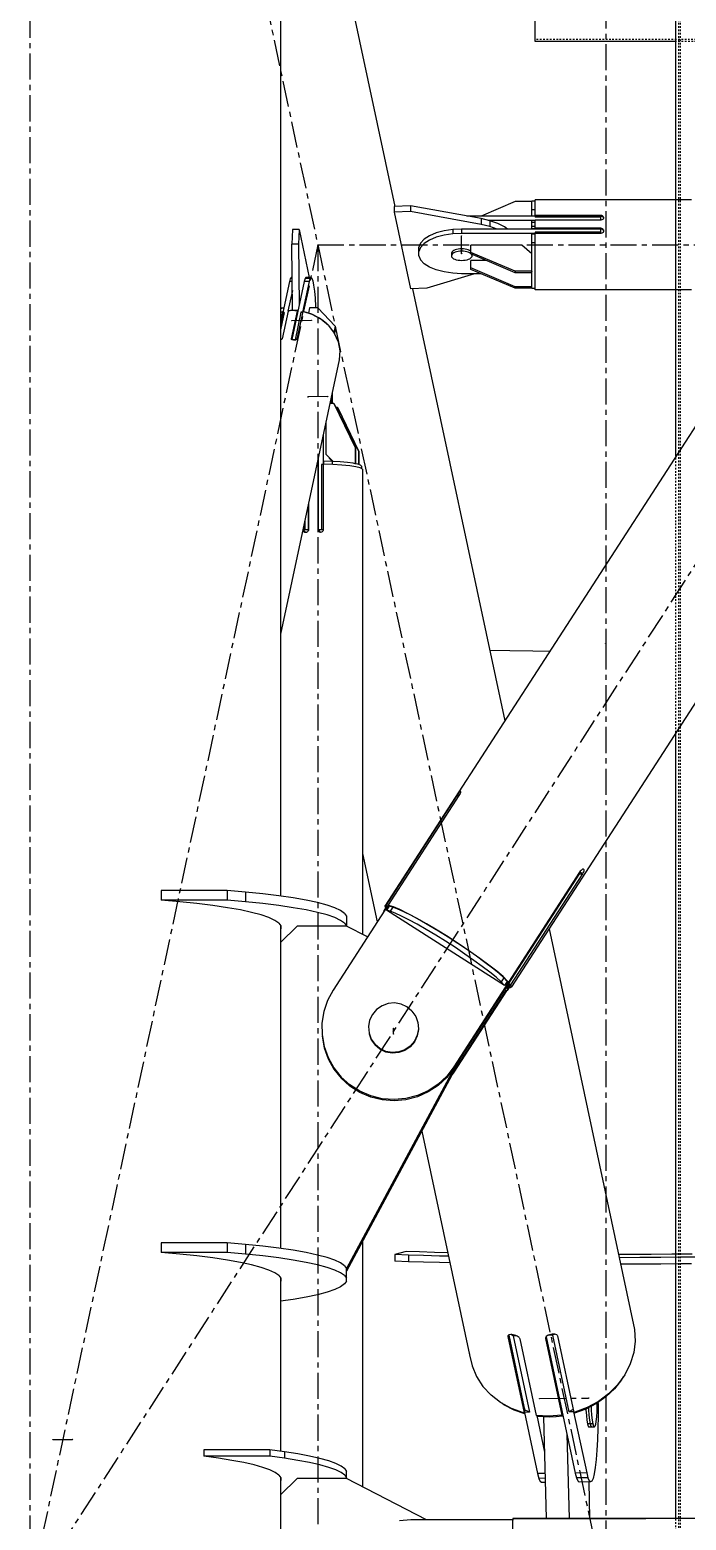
# Model space of a CAD drawing. Header units: millimetres. Extents: x 5143 to 30813, y 232 to 21408.
# Drawn here: x 11840 to 12039.4, y 14942.6 to 15395.7 of the extents above; entities that cross this region are included whole.
import ezdxf

# ---------------------------------------------------------------- set-up
doc = ezdxf.new("R2010")
doc.units = ezdxf.units.MM
doc.header["$LTSCALE"] = 0.25
for name, pattern in [('CENTER', [50.8, 31.75, -6.35, 6.35, -6.35]), ('XKITLINE00', [0]), ('XKITLINE02', [4, 2, -2])]:
    doc.linetypes.add(name, pattern=pattern)

msp = doc.modelspace()

# ---------------------------------------------------------------- linework, layer by layer
at = {"color": 8, "linetype": 'CENTER'}
for p, q in [((12015, 16877.2), (12015, 15209.12)), ((11840, 16010.75), (11840, 14354.32)), ((11840, 15740.27), (12015, 14920.27)), ((12370, 15740.27), (11840, 14920.27)), ((11971.21, 15327.62), (11971.21, 15332.93)), ((11927.5, 15330.27), (11840, 14920.27)), ((11927.5, 15330.27), (11927.5, 14510.27)), ((11927.5, 15330.27), (12282.5, 15330.27)), ((11925.57, 15307.31), (11919.6, 15307.23)), ((11930.48, 15284.13), (11924.51, 15284.06)), ((12015, 15209.12), (12015, 13540.01)), ((11950.5, 15090.41), (11950.5, 15092.06)), ((11994.88, 14979.51), (12009.79, 14979.7)), ((11847, 14967.06), (11852.97, 14967.13))]:
    msp.add_line(p, q, dxfattribs=at)
at = {"color": 8, "linetype": 'XKITLINE00'}
for p, q in [((11916.2, 15704.03), (11916.2, 15132.31)), ((12223.64, 15555.83), (11947.88, 15129.19)), ((12262.11, 15531.36), (11986.35, 15104.72)), ((11916.2, 15504.65), (11950.92, 15341.95)), ((11955.69, 15342.18), (11950.72, 15341.95)), ((11977.15, 15338.25), (11955.69, 15342.18)), ((11955.69, 15342.18), (11955.69, 15340.41)), ((11987.51, 15343.45), (11977.16, 15339.05)), ((11992.51, 15343.45), (11987.51, 15343.45)), ((11993.51, 15343.52), (11992.51, 15343.52)), ((11992.51, 15342.28), (11992.51, 15343.52)), ((11992.51, 15339.05), (11992.51, 15342.28)), ((11993.51, 15339.05), (11993.51, 15343.92)), ((12041.01, 15343.92), (11993.51, 15343.92)), ((11950.72, 15341.95), (11950.72, 15340.18)), ((11955.69, 15340.41), (11950.72, 15340.18)), ((11950.72, 15340.18), (11955.68, 15316.92)), ((11977.15, 15336.48), (11955.69, 15340.41)), ((11993.51, 15339.05), (11972.8, 15339.05)), ((11979.82, 15337.63), (11977.15, 15338.25)), ((11977.15, 15338.25), (11977.15, 15336.48)), ((11993.51, 15337.72), (11979.41, 15337.72)), ((11982.19, 15336.79), (11979.82, 15337.63)), ((11979.82, 15337.63), (11979.82, 15335.86)), ((11993.51, 15340.88), (11992.51, 15340.88)), ((11993.51, 15337.67), (11992.51, 15337.67)), ((11992.51, 15336.47), (11992.51, 15337.67)), ((12013.51, 15339.22), (11993.51, 15339.22)), ((11993.51, 15339.05), (11993.51, 15338.65)), ((12013.51, 15338.93), (11993.51, 15338.93)), ((12013.51, 15338.65), (11993.51, 15338.65)), ((11993.51, 15335.34), (11993.51, 15337.82)), ((12013.51, 15337.82), (11993.51, 15337.82)), ((12013.51, 15339.22), (12013.51, 15338.93)), ((12013.77, 15339.18), (12013.51, 15339.22)), ((12013.51, 15337.82), (12013.51, 15338.93)), ((12013.77, 15337.85), (12013.51, 15337.82)), ((12013.77, 15338.9), (12013.53, 15338.93)), ((12014.01, 15339.1), (12013.77, 15339.18)), ((12014.01, 15338.81), (12013.77, 15338.9)), ((12014.01, 15337.95), (12013.77, 15337.85)), ((12014.2, 15338.94), (12014.01, 15339.1)), ((12014.04, 15338.79), (12014.01, 15338.81)), ((12014.2, 15338.11), (12014.01, 15337.95)), ((12014.2, 15338.66), (12014.04, 15338.79)), ((12014.2, 15338.94), (12014.32, 15338.74)), ((12014.2, 15338.66), (12014.32, 15338.46)), ((12014.32, 15338.31), (12014.2, 15338.11)), ((12014.32, 15338.74), (12014.36, 15338.53)), ((12014.36, 15338.53), (12014.32, 15338.31)), ((12014.32, 15338.46), (12014.33, 15338.38)), ((11919.8, 15334.91), (11919.61, 15330.5)), ((11921.79, 15334.94), (11919.8, 15334.91)), ((11921.79, 15334.94), (11921.6, 15330.53)), ((11921.79, 15334.94), (11924.87, 15320.4)), ((11961.48, 15333.05), (11959.87, 15332.01)), ((11963.51, 15333.9), (11961.48, 15333.05)), ((11965.88, 15334.54), (11963.51, 15333.9)), ((11965.88, 15333.22), (11963.51, 15332.58)), ((11968.49, 15334.94), (11965.88, 15334.54)), ((11968.49, 15333.61), (11965.88, 15333.22)), ((11971.21, 15335.07), (11968.49, 15334.94)), ((11968.49, 15334.94), (11968.49, 15333.61)), ((11971.21, 15333.75), (11968.49, 15333.61)), ((12013.51, 15335.07), (11971.21, 15335.07)), ((11971.21, 15335.07), (11971.21, 15333.75)), ((11993.51, 15333.75), (11971.21, 15333.75)), ((11979.82, 15335.86), (11977.15, 15336.48)), ((11982.05, 15335.07), (11979.82, 15335.86)), ((11984.2, 15335.76), (11982.19, 15336.79)), ((11985.12, 15335.07), (11984.2, 15335.76)), ((11993.51, 15337.08), (11992.51, 15337.08)), ((11992.51, 15335.07), (11992.51, 15336.47)), ((11993.51, 15335.84), (11992.51, 15335.84)), ((11993.51, 15335.19), (11992.51, 15335.19)), ((11992.51, 15328.16), (11992.51, 15333.55)), ((11993.51, 15333.55), (11992.51, 15333.55)), ((11993.51, 15335.34), (11993.51, 15335.07)), ((12013.51, 15335.34), (11993.51, 15335.34)), ((11993.51, 15335.19), (11993.51, 15335.07)), ((12013.51, 15334.14), (11993.51, 15334.14)), ((11993.51, 15334.14), (11993.51, 15333.75)), ((11993.51, 15316.63), (11993.51, 15333.74)), ((12013.51, 15333.74), (11993.51, 15333.74)), ((12013.51, 15335.34), (12013.51, 15335.07)), ((12013.77, 15335.3), (12013.51, 15335.34)), ((12013.51, 15333.74), (12013.51, 15335.07)), ((12013.77, 15335.02), (12013.51, 15335.06)), ((12013.77, 15333.81), (12013.51, 15333.74)), ((12013.77, 15335.3), (12013.77, 15335.02)), ((12014.01, 15335.19), (12013.77, 15335.3)), ((12014.01, 15334.91), (12013.77, 15335.02)), ((12014.01, 15333.9), (12013.77, 15333.81)), ((12014.2, 15335.01), (12014.01, 15335.19)), ((12014.2, 15334.73), (12014.01, 15334.91)), ((12014.2, 15334.08), (12014.01, 15333.9)), ((12014.2, 15335.01), (12014.32, 15334.79)), ((12014.2, 15334.73), (12014.32, 15334.51)), ((12014.32, 15334.3), (12014.2, 15334.08)), ((12014.32, 15334.79), (12014.36, 15334.55)), ((12014.36, 15334.55), (12014.32, 15334.3)), ((12014.32, 15334.51), (12014.34, 15334.41)), ((11921.6, 15330.53), (11919.61, 15330.5)), ((11919.85, 15310.34), (11919.61, 15330.5)), ((11921.6, 15330.53), (11921.82, 15311.99)), ((11958.75, 15330.84), (11958.18, 15329.59)), ((11958.18, 15326.98), (11958.18, 15329.59)), ((11958.75, 15329.51), (11958.18, 15328.26)), ((11959.87, 15332.01), (11958.75, 15330.84)), ((11959.87, 15330.68), (11958.75, 15329.51)), ((11961.48, 15331.72), (11959.87, 15330.68)), ((11963.51, 15332.58), (11961.48, 15331.72)), ((11968.84, 15328.55), (11968.53, 15328.35)), ((11969.22, 15328.73), (11968.84, 15328.55)), ((11969.66, 15328.88), (11969.22, 15328.73)), ((11970.15, 15328.98), (11969.66, 15328.88)), ((11970.67, 15329.05), (11970.15, 15328.98)), ((11971.21, 15329.07), (11970.67, 15329.05)), ((11971.21, 15329.07), (11971.21, 15328.36)), ((11971.75, 15329.05), (11971.21, 15329.07)), ((11972.27, 15328.98), (11971.75, 15329.05)), ((11972.76, 15328.88), (11972.27, 15328.98)), ((11973.2, 15328.73), (11972.76, 15328.88)), ((11973.59, 15328.55), (11973.2, 15328.73)), ((11973.9, 15328.35), (11973.59, 15328.55)), ((11989.51, 15330.19), (11974.01, 15330.19)), ((11974.01, 15327.52), (11974.01, 15330.19)), ((11992.51, 15327.54), (11989.51, 15330.19)), ((11993.51, 15330.87), (11992.51, 15330.87)), ((11958.18, 15326.98), (11958.75, 15325.73)), ((11958.75, 15325.73), (11959.87, 15324.56)), ((11961.48, 15323.53), (11959.87, 15324.56)), ((11968.16, 15327.87), (11968.11, 15327.62)), ((11968.11, 15327.62), (11968.11, 15326.92)), ((11968.16, 15327.17), (11968.11, 15326.92)), ((11968.11, 15326.92), (11968.16, 15326.66)), ((11968.3, 15328.12), (11968.16, 15327.87)), ((11968.3, 15327.41), (11968.16, 15327.17)), ((11968.16, 15326.66), (11968.3, 15326.42)), ((11968.53, 15328.35), (11968.3, 15328.12)), ((11968.53, 15327.64), (11968.3, 15327.41)), ((11968.3, 15326.42), (11968.53, 15326.19)), ((11968.84, 15327.85), (11968.53, 15327.64)), ((11968.84, 15325.98), (11968.53, 15326.19)), ((11969.22, 15328.03), (11968.84, 15327.85)), ((11969.22, 15325.81), (11968.84, 15325.98)), ((11969.66, 15328.17), (11969.22, 15328.03)), ((11969.66, 15325.66), (11969.22, 15325.81)), ((11970.15, 15328.28), (11969.66, 15328.17)), ((11970.15, 15325.55), (11969.66, 15325.66)), ((11970.67, 15328.34), (11970.15, 15328.28)), ((11970.67, 15325.49), (11970.15, 15325.55)), ((11971.21, 15328.36), (11970.67, 15328.34)), ((11971.21, 15325.47), (11970.67, 15325.49)), ((11971.75, 15328.34), (11971.21, 15328.36)), ((11971.75, 15325.49), (11971.21, 15325.47)), ((11972.27, 15328.28), (11971.75, 15328.34)), ((11972.27, 15325.55), (11971.75, 15325.49)), ((11972.76, 15328.17), (11972.27, 15328.28)), ((11972.76, 15325.66), (11972.27, 15325.55)), ((11973.2, 15328.03), (11972.76, 15328.17)), ((11973.2, 15325.81), (11972.76, 15325.66)), ((11973.59, 15327.85), (11973.2, 15328.03)), ((11973.59, 15325.98), (11973.2, 15325.81)), ((11973.9, 15327.64), (11973.59, 15327.85)), ((11973.9, 15326.19), (11973.59, 15325.98)), ((11973.9, 15328.35), (11974.01, 15328.23)), ((11973.9, 15327.64), (11974.01, 15327.52)), ((11974.12, 15326.42), (11973.9, 15326.19)), ((11987.51, 15322.24), (11974.01, 15327.98)), ((11987.51, 15321.77), (11974.01, 15327.52)), ((11978.7, 15325.52), (11974.01, 15325.52)), ((11974.01, 15322.84), (11974.01, 15325.52)), ((11974.03, 15327.51), (11974.12, 15327.41)), ((11974.12, 15327.41), (11974.26, 15327.17)), ((11974.26, 15326.66), (11974.12, 15326.42)), ((11974.26, 15327.17), (11974.31, 15326.92)), ((11974.31, 15326.92), (11974.26, 15326.66)), ((11974.31, 15327.39), (11974.31, 15326.92)), ((11992.51, 15322.25), (11992.51, 15328.16)), ((11919.14, 15320), (11918.88, 15319.12)), ((11919.42, 15320.33), (11919.14, 15320)), ((11919.74, 15320.01), (11919.14, 15320)), ((11919.73, 15320.33), (11919.42, 15320.33)), ((11923.61, 15320.06), (11923.35, 15319.17)), ((11923.89, 15320.39), (11923.61, 15320.06)), ((11925.1, 15320.08), (11923.61, 15320.06)), ((11925.38, 15320.41), (11923.89, 15320.39)), ((11925.1, 15320.08), (11924.84, 15319.19)), ((11925.38, 15320.41), (11925.1, 15320.08)), ((11925.67, 15320.16), (11925.38, 15320.41)), ((11925.67, 15320.16), (11925.96, 15319.35)), ((11925.96, 15319.35), (11926.22, 15318.02)), ((11975.1, 15321.5), (11960.66, 15317.16)), ((11963.51, 15322.67), (11961.48, 15323.53)), ((11965.88, 15322.03), (11963.51, 15322.67)), ((11968.49, 15321.63), (11965.88, 15322.03)), ((11971.21, 15321.5), (11968.49, 15321.63)), ((11977.16, 15321.5), (11971.21, 15321.5)), ((11987.51, 15317.56), (11974.01, 15323.31)), ((11987.51, 15317.1), (11974.01, 15322.84)), ((11992.51, 15322.24), (11987.51, 15322.24)), ((11987.51, 15322.24), (11987.51, 15321.77)), ((11992.51, 15321.77), (11987.51, 15321.77)), ((11992.51, 15322.25), (11992.51, 15322.24)), ((11992.51, 15322.24), (11992.51, 15322.22)), ((11992.51, 15317.12), (11992.51, 15322.22)), ((11918.88, 15319.12), (11916.88, 15309.74)), ((11919.78, 15316.37), (11918.44, 15310.12)), ((11919.75, 15319.13), (11918.88, 15319.12)), ((11923.35, 15319.17), (11919.58, 15301.51)), ((11924.84, 15319.19), (11922.84, 15309.82)), ((11924.84, 15319.19), (11923.35, 15319.17)), ((11926.22, 15318.02), (11926.46, 15316.22)), ((11926.46, 15316.22), (11926.66, 15314.03)), ((11960.66, 15317.16), (11955.68, 15316.92)), ((11956.25, 15316.95), (11984.3, 15185.53)), ((11992.51, 15317.56), (11987.51, 15317.56)), ((11987.51, 15317.56), (11987.51, 15317.1)), ((11992.51, 15317.1), (11987.51, 15317.1)), ((11992.51, 15317.12), (11992.51, 15317.1)), ((11992.51, 15317.1), (11992.51, 15317.03)), ((11993.51, 15317.03), (11992.51, 15317.03)), ((12041.01, 15316.63), (11993.51, 15316.63)), ((11916.56, 15311.01), (11916.2, 15310.74)), ((11917.15, 15311.02), (11916.56, 15311.01)), ((11919.83, 15310.28), (11918.45, 15310.12)), ((11918.55, 15310.25), (11918.53, 15310.13)), ((11919.25, 15310.31), (11918.55, 15310.25)), ((11919.25, 15310.31), (11919.22, 15310.21)), ((11919.94, 15310.34), (11919.25, 15310.31)), ((11921.23, 15310.16), (11919.83, 15310.28)), ((11920.64, 15310.33), (11919.94, 15310.34)), ((11920.64, 15310.33), (11920.61, 15310.21)), ((11921.34, 15310.29), (11920.64, 15310.33)), ((11921.34, 15310.29), (11921.25, 15309.87)), ((11921.34, 15310.29), (11921.36, 15309.86)), ((11925.01, 15311.12), (11924.68, 15309.55)), ((11927.5, 15311.15), (11925.01, 15311.12)), ((11926.66, 15314.03), (11926.81, 15311.54)), ((11926.81, 15311.54), (11926.83, 15311.14)), ((11927.5, 15311.15), (11932.75, 15305.56)), ((11916.88, 15309.97), (11916.2, 15309.73)), ((11916.77, 15309.91), (11916.2, 15307.23)), ((11916.77, 15309.91), (11916.2, 15309.72)), ((11917.33, 15309.75), (11916.2, 15304.45)), ((11916.89, 15309.51), (11916.2, 15306.25)), ((11916.8, 15309.34), (11916.2, 15306.5)), ((11918.45, 15310.12), (11916.65, 15301.71)), ((11916.77, 15309.91), (11916.8, 15309.34)), ((11916.88, 15309.97), (11916.79, 15309.54)), ((11916.79, 15309.54), (11916.81, 15309.15)), ((11916.88, 15309.97), (11916.89, 15309.8)), ((11917.33, 15309.75), (11916.88, 15309.74)), ((11916.88, 15309.74), (11916.89, 15309.51)), ((11917.33, 15309.75), (11916.89, 15309.51)), ((11921.23, 15310.16), (11919.44, 15301.75)), ((11921.26, 15309.61), (11919.54, 15301.54)), ((11922.39, 15309.81), (11920.6, 15301.41)), ((11922.93, 15309.99), (11921.14, 15301.58)), ((11921.23, 15310.16), (11921.26, 15309.61)), ((11921.25, 15309.87), (11921.27, 15309.44)), ((11922.84, 15309.82), (11922.39, 15309.81)), ((11922.85, 15309.59), (11922.39, 15309.81)), ((11922.84, 15309.82), (11922.85, 15309.63)), ((11925.79, 15309.13), (11922.93, 15309.99)), ((11923.04, 15310.04), (11923.03, 15309.96)), ((11925.64, 15309.26), (11923.04, 15310.04)), ((11925.64, 15309.26), (11925.63, 15309.18)), ((11928.03, 15308.01), (11925.64, 15309.26)), ((11928.46, 15307.69), (11925.79, 15309.13)), ((11928.39, 15307.72), (11928.03, 15308.01)), ((11930.73, 15305.75), (11928.46, 15307.69)), ((11930.11, 15306.36), (11928.74, 15307.45)), ((11930.11, 15306.36), (11930.35, 15306.08)), ((11930.73, 15305.75), (11932.49, 15303.43)), ((11916.24, 15301.39), (11916.2, 15301.37)), ((11916.45, 15301.49), (11916.24, 15301.39)), ((11916.59, 15301.6), (11916.45, 15301.49)), ((11916.65, 15301.71), (11916.59, 15301.6)), ((11919.44, 15301.75), (11919.45, 15301.64)), ((11919.45, 15301.64), (11919.55, 15301.53)), ((11919.73, 15301.43), (11919.55, 15301.53)), ((11919.95, 15301.36), (11919.73, 15301.43)), ((11920.6, 15301.41), (11919.82, 15301.4)), ((11920.21, 15301.32), (11919.95, 15301.36)), ((11920.48, 15301.31), (11920.21, 15301.32)), ((11920.72, 15301.34), (11920.48, 15301.31)), ((11920.73, 15301.34), (11920.6, 15301.41)), ((11920.93, 15301.4), (11920.72, 15301.34)), ((11921.05, 15301.49), (11920.93, 15301.4)), ((11921.14, 15301.58), (11921.05, 15301.49)), ((11932.75, 15305.56), (11932.34, 15303.62)), ((11932.49, 15303.43), (11933.65, 15300.82)), ((11932.81, 15304.65), (11932.53, 15303.34)), ((11932.75, 15305.56), (11932.81, 15304.65)), ((11933.65, 15300.82), (11934.16, 15298.07)), ((11934.16, 15298.07), (11933.99, 15295.31)), ((11933.99, 15295.31), (11916.2, 15211.94)), ((11931.6, 15283.24), (11931.58, 15282.74)), ((11931.6, 15284.11), (11931.6, 15283.77)), ((11931.6, 15283.77), (11931.6, 15283.24)), ((11931.83, 15285.2), (11931.86, 15282.57)), ((11932.38, 15282.04), (11931.15, 15282.02)), ((11931.56, 15282.28), (11931.54, 15282.03)), ((11931.58, 15282.74), (11931.56, 15282.28)), ((11931.86, 15282.57), (11931.86, 15282.03)), ((11932.38, 15282.04), (11932.49, 15281.92)), ((11932.38, 15282.04), (11938.85, 15268.72)), ((11932.49, 15281.92), (11938.95, 15268.6)), ((11933.44, 15280.85), (11933.01, 15280.84)), ((11933.44, 15280.85), (11933.54, 15280.73)), ((11933.44, 15280.85), (11939.9, 15267.53)), ((11933.54, 15280.73), (11940.01, 15267.41)), ((11929.9, 15276.15), (11929.9, 15266.62)), ((11929.1, 15272.4), (11929.1, 15263.55)), ((11927.61, 15265.41), (11927.61, 15243.68)), ((11932.12, 15264.43), (11929.9, 15266.62)), ((11932.1, 15264.43), (11930, 15266.5)), ((11930.95, 15265.56), (11930.95, 15265.43)), ((11931.95, 15264.44), (11930.95, 15265.43)), ((11931.94, 15264.44), (11931.06, 15265.31)), ((11938.85, 15268.72), (11938.95, 15268.6)), ((11938.85, 15268.72), (11938.85, 15263.75)), ((11938.95, 15268.6), (11938.95, 15263.73)), ((11939.9, 15267.53), (11940.01, 15267.41)), ((11939.9, 15267.53), (11939.9, 15263.48)), ((11940.01, 15267.41), (11940.01, 15263.44)), ((11927.47, 15263.58), (11927.22, 15263.58)), ((11927.5, 15264.53), (11927.42, 15264.53)), ((11927.47, 15263.58), (11927.47, 15243.72)), ((11927.47, 15263.58), (11927.53, 15263.51)), ((11927.5, 15264.53), (11927.5, 15263.54)), ((11927.5, 15264.53), (11927.61, 15264.41)), ((11927.5, 15263.54), (11927.61, 15263.42)), ((11927.53, 15263.51), (11927.53, 15243.65)), ((11927.61, 15260.4), (11927.53, 15260.4)), ((11929.1, 15263.55), (11928.65, 15263.55)), ((11928.65, 15263.55), (11928.65, 15243.69)), ((11929.12, 15263.52), (11928.65, 15263.55)), ((11929.1, 15263.55), (11929.12, 15263.52)), ((11929.12, 15263.52), (11929.12, 15243.67)), ((11929.18, 15263.58), (11929.18, 15243.72)), ((11932.09, 15263.49), (11929.18, 15263.58)), ((11931.86, 15264.45), (11929.22, 15264.52)), ((11929.22, 15264.52), (11929.22, 15263.57)), ((11931.86, 15264.52), (11931.86, 15264.45)), ((11934.32, 15264.31), (11931.86, 15264.45)), ((11931.86, 15264.45), (11931.86, 15263.5)), ((11934.83, 15263.33), (11932.09, 15263.49)), ((11936.49, 15264.11), (11934.32, 15264.31)), ((11937.21, 15263.1), (11934.83, 15263.33)), ((11938.29, 15263.87), (11936.49, 15264.11)), ((11939.1, 15262.81), (11937.21, 15263.1)), ((11938.83, 15263.75), (11938.29, 15263.87)), ((11938.85, 15263.75), (11938.83, 15263.75)), ((11939.63, 15263.58), (11938.85, 15263.75)), ((11938.85, 15263.75), (11938.85, 15263.75)), ((11940.41, 15262.48), (11939.1, 15262.81)), ((11940.46, 15263.27), (11939.63, 15263.58)), ((11941.07, 15262.13), (11940.41, 15262.48)), ((11940.46, 15263.27), (11940.75, 15262.95)), ((11940.75, 15262.95), (11940.75, 15262.3)), ((11941.07, 15262.13), (11941.07, 15120.69)), ((11924.62, 15251.43), (11924.62, 15243.64)), ((11924.68, 15251.7), (11924.68, 15243.69)), ((11923.01, 15243.88), (11923.01, 15243.64)), ((11923.01, 15243.64), (11923.08, 15243.57)), ((11923.01, 15243.64), (11923.07, 15243.38)), ((11923.07, 15243.38), (11923.17, 15243.15)), ((11923.08, 15244.19), (11923.08, 15243.57)), ((11923.08, 15243.57), (11923.11, 15243.34)), ((11923.12, 15243.31), (11923.22, 15243.1)), ((11923.16, 15244.57), (11923.16, 15243.59)), ((11923.58, 15243.63), (11923.16, 15243.59)), ((11923.16, 15243.59), (11923.84, 15242.82)), ((11923.35, 15242.97), (11923.19, 15243.13)), ((11923.59, 15242.86), (11923.35, 15242.97)), ((11923.58, 15246.55), (11923.58, 15243.63)), ((11924.62, 15243.64), (11923.58, 15243.63)), ((11923.85, 15242.82), (11923.59, 15242.86)), ((11924.1, 15242.87), (11923.85, 15242.82)), ((11924.34, 15243), (11924.1, 15242.87)), ((11924.52, 15243.19), (11924.34, 15243)), ((11924.64, 15243.43), (11924.52, 15243.19)), ((11924.62, 15243.64), (11924.67, 15243.59)), ((11924.68, 15243.69), (11924.64, 15243.43)), ((11927.47, 15243.72), (11927.53, 15243.65)), ((11927.47, 15243.72), (11927.51, 15243.46)), ((11927.51, 15243.46), (11927.57, 15243.39)), ((11927.51, 15243.46), (11927.63, 15243.23)), ((11927.53, 15243.65), (11927.57, 15243.39)), ((11927.57, 15243.39), (11927.68, 15243.17)), ((11928.65, 15243.69), (11927.61, 15243.68)), ((11927.61, 15243.68), (11928.31, 15242.88)), ((11927.82, 15243.04), (11927.63, 15243.23)), ((11928.06, 15242.92), (11927.82, 15243.04)), ((11928.32, 15242.88), (11928.06, 15242.92)), ((11928.58, 15242.92), (11928.32, 15242.88)), ((11928.82, 15243.04), (11928.58, 15242.92)), ((11929.12, 15243.67), (11928.65, 15243.69)), ((11929.01, 15243.23), (11928.82, 15243.04)), ((11929.11, 15243.46), (11929.01, 15243.23)), ((11929.18, 15243.72), (11929.11, 15243.46)), ((11929.12, 15243.67), (11929.16, 15243.63)), ((11985.83, 15206.82), (11979.74, 15206.92)), ((11992.88, 15206.74), (11985.83, 15206.82)), ((11997.98, 15206.7), (11992.88, 15206.74)), ((11969.72, 15162.86), (11948.13, 15129.46)), ((11970.36, 15162.86), (11948.77, 15129.46)), ((11969.93, 15163.18), (11969.72, 15162.86)), ((11970.17, 15162.58), (11969.73, 15162.86)), ((11970.14, 15163.5), (11969.93, 15163.18)), ((11970.38, 15162.9), (11969.94, 15163.18)), ((11970.32, 15163.78), (11970.14, 15163.5)), ((11970.41, 15163.92), (11970.32, 15163.78)), ((11970.55, 15163.18), (11970.36, 15162.86)), ((11970.5, 15164), (11970.41, 15163.92)), ((11970.67, 15164.15), (11970.5, 15164)), ((11970.72, 15163.49), (11970.55, 15163.18)), ((11970.81, 15164.22), (11970.67, 15164.15)), ((11970.84, 15163.76), (11970.72, 15163.49)), ((11970.9, 15164.21), (11970.81, 15164.22)), ((11970.91, 15163.98), (11970.84, 15163.76)), ((11970.9, 15164.21), (11970.93, 15164.13)), ((11970.93, 15164.13), (11970.91, 15163.98)), ((11941.07, 15145.24), (11945.51, 15124.42)), ((12007.06, 15139.13), (11968.85, 15080.01)), ((12007.06, 15139.53), (11985.47, 15106.13)), ((12007.06, 15139.36), (11985.47, 15105.96)), ((12007.69, 15138.72), (11986.1, 15105.32)), ((12007.06, 15139.36), (12006.99, 15139.42)), ((12007.27, 15139.83), (12007.06, 15139.53)), ((12007.06, 15139.36), (12007.06, 15139.13)), ((12007.69, 15138.72), (12007.06, 15139.12)), ((12007.9, 15139.04), (12007.08, 15139.56)), ((12007.5, 15140.1), (12007.27, 15139.83)), ((12007.72, 15140.3), (12007.5, 15140.1)), ((12007.9, 15139.04), (12007.69, 15138.72)), ((12007.92, 15140.44), (12007.72, 15140.3)), ((12008.08, 15139.37), (12007.9, 15139.04)), ((12008.1, 15140.5), (12007.92, 15140.44)), ((12008.24, 15139.67), (12008.08, 15139.37)), ((12008.23, 15140.47), (12008.1, 15140.5)), ((12008.23, 15140.47), (12008.32, 15140.37)), ((12008.3, 15139.82), (12008.24, 15139.67)), ((12008.33, 15139.95), (12008.3, 15139.82)), ((12008.32, 15140.37), (12008.35, 15140.19)), ((12008.35, 15140.19), (12008.33, 15139.95)), ((11879.95, 15134.03), (11879.95, 15131.05)), ((11899.95, 15134.03), (11879.95, 15134.03)), ((11899.95, 15134.03), (11899.95, 15131.05)), ((11905.55, 15133.54), (11899.95, 15134.03)), ((11905.55, 15133.54), (11905.55, 15130.57)), ((11910.79, 15133), (11905.55, 15133.54)), ((11885.55, 15130.57), (11879.95, 15131.05)), ((11899.95, 15131.05), (11879.95, 15131.05)), ((11890.79, 15130.02), (11885.55, 15130.57)), ((11895.63, 15129.42), (11890.79, 15130.02)), ((11900.04, 15128.77), (11895.63, 15129.42)), ((11905.55, 15130.57), (11899.95, 15131.05)), ((11910.79, 15130.02), (11905.55, 15130.57)), ((11915.63, 15132.4), (11910.79, 15133)), ((11915.63, 15129.42), (11910.79, 15130.02)), ((11920.04, 15131.75), (11915.63, 15132.4)), ((11920.04, 15128.77), (11915.63, 15129.42)), ((11923.97, 15131.04), (11920.04, 15131.75)), ((11927.4, 15130.3), (11923.97, 15131.04)), ((11930.3, 15129.53), (11927.4, 15130.3)), ((11932.65, 15128.72), (11930.3, 15129.53)), ((11948.77, 15129.45), (11932.14, 15103.73)), ((11948.36, 15129.1), (11947.55, 15127.85)), ((11948.52, 15129.21), (11947.71, 15127.96)), ((11948.13, 15129.46), (11947.88, 15129.19)), ((11947.88, 15129.19), (11948.09, 15128.69)), ((11948.59, 15129.17), (11948.13, 15129.46)), ((11949.14, 15129.23), (11948.33, 15127.97)), ((11948.52, 15129.21), (11948.36, 15129.1)), ((11948.59, 15129.17), (11948.52, 15129.21)), ((11949.14, 15129.23), (11948.77, 15129.46)), ((11949.04, 15129.44), (11948.77, 15129.46)), ((11949.14, 15129.22), (11948.77, 15129.45)), ((11948.84, 15129.42), (11948.84, 15129.41)), ((11950.46, 15129), (11949.04, 15129.44)), ((11950.25, 15128.94), (11949.14, 15129.23)), ((11952.38, 15128.19), (11950.46, 15129)), ((11903.97, 15128.07), (11900.04, 15128.77)), ((11907.4, 15127.33), (11903.97, 15128.07)), ((11910.3, 15126.55), (11907.4, 15127.33)), ((11912.65, 15125.74), (11910.3, 15126.55)), ((11914.43, 15124.91), (11912.65, 15125.74)), ((11915.62, 15124.07), (11914.43, 15124.91)), ((11923.97, 15128.07), (11920.04, 15128.77)), ((11927.4, 15127.33), (11923.97, 15128.07)), ((11930.3, 15126.55), (11927.4, 15127.33)), ((11932.65, 15125.74), (11930.3, 15126.55)), ((11934.43, 15127.89), (11932.65, 15128.72)), ((11934.43, 15124.91), (11932.65, 15125.74)), ((11935.62, 15127.04), (11934.43, 15127.89)), ((11935.62, 15124.07), (11934.43, 15124.91)), ((11935.62, 15127.04), (11936.22, 15126.18)), ((11936.22, 15126.18), (11936.22, 15123.21)), ((11947.55, 15127.85), (11947.49, 15127.67)), ((11947.49, 15127.67), (11947.52, 15127.53)), ((11947.71, 15127.96), (11947.55, 15127.85)), ((11947.78, 15127.92), (11947.71, 15127.96)), ((11949.44, 15127.69), (11948.33, 15127.97)), ((11984.28, 15105.11), (11948.33, 15127.97)), ((11950.25, 15128.94), (11949.44, 15127.69)), ((11950.97, 15127.1), (11949.44, 15127.69)), ((11951.78, 15128.36), (11950.25, 15128.94)), ((11952.89, 15126.23), (11950.97, 15127.1)), ((11953.69, 15127.48), (11951.78, 15128.36)), ((11954.75, 15127.05), (11952.38, 15128.19)), ((11955.14, 15125.09), (11952.89, 15126.23)), ((11955.95, 15126.35), (11953.69, 15127.48)), ((11957.5, 15125.59), (11954.75, 15127.05)), ((11957.68, 15123.72), (11955.14, 15125.09)), ((11958.49, 15124.97), (11955.95, 15126.35)), ((11960.54, 15123.87), (11957.5, 15125.59)), ((11961.24, 15123.39), (11958.49, 15124.97)), ((11915.62, 15124.07), (11916.22, 15123.21)), ((11916.2, 15123.25), (11916.2, 15118.2)), ((11921.2, 15123.16), (11916.2, 15118.2)), ((11916.22, 15122.35), (11916.2, 15122.31)), ((11916.22, 15123.21), (11916.22, 15122.35)), ((11936.2, 15123.16), (11921.2, 15123.16)), ((11935.62, 15124.07), (11936.22, 15123.21)), ((11942.6, 15119.91), (11936.2, 15123.16)), ((11936.22, 15123.21), (11936.22, 15123.15)), ((11960.43, 15122.14), (11957.68, 15123.72)), ((11963.33, 15120.4), (11960.43, 15122.14)), ((11963.78, 15121.94), (11960.54, 15123.87)), ((11964.14, 15121.66), (11961.24, 15123.39)), ((11966.31, 15118.55), (11963.33, 15120.4)), ((11967.12, 15119.86), (11963.78, 15121.94)), ((11967.12, 15119.8), (11964.14, 15121.66)), ((11997.77, 15122.39), (12023.78, 15000.53)), ((11916.2, 15118.2), (11916.19, 15025.19)), ((11969.29, 15116.62), (11966.31, 15118.55)), ((11970.46, 15117.69), (11967.12, 15119.86)), ((11970.09, 15117.87), (11967.12, 15119.8)), ((11972.19, 15114.67), (11969.29, 15116.62)), ((11973, 15115.92), (11970.09, 15117.87)), ((11973.7, 15115.5), (11970.46, 15117.69)), ((11975.75, 15113.99), (11973, 15115.92)), ((11976.74, 15113.36), (11973.7, 15115.5)), ((11974.94, 15112.74), (11972.19, 15114.67)), ((11977.48, 15110.89), (11974.94, 15112.74)), ((11978.29, 15112.14), (11975.75, 15113.99)), ((11979.48, 15111.32), (11976.74, 15113.36)), ((11979.73, 15109.16), (11977.48, 15110.89)), ((11980.54, 15110.41), (11978.29, 15112.14)), ((11981.85, 15109.45), (11979.48, 15111.32)), ((11981.65, 15107.6), (11979.73, 15109.16)), ((11982.46, 15108.85), (11980.54, 15110.41)), ((11983.18, 15106.23), (11981.65, 15107.6)), ((11983.78, 15107.82), (11981.85, 15109.45)), ((11983.99, 15107.49), (11982.46, 15108.85)), ((11983.99, 15107.49), (11983.18, 15106.23)), ((11985.19, 15106.46), (11983.78, 15107.82)), ((11983.99, 15107.49), (11985.09, 15106.36)), ((11985.09, 15106.36), (11984.28, 15105.11)), ((11985.47, 15106.13), (11985.09, 15106.36)), ((11985.47, 15106.11), (11985.09, 15106.36)), ((11985.19, 15106.46), (11985.47, 15106.13)), ((11932.14, 15103.73), (11930.46, 15100.58)), ((11985.47, 15106.11), (11968.85, 15080.39)), ((11984.84, 15103.49), (11968.85, 15078.74)), ((11984.67, 15103.6), (11969.12, 15079.54)), ((11983.18, 15106.23), (11984.28, 15105.11)), ((11984.9, 15103.45), (11984.26, 15103.86)), ((11984.91, 15104.31), (11984.66, 15104.47)), ((11985.07, 15103.56), (11984.9, 15103.45)), ((11985.71, 15105.56), (11984.91, 15104.31)), ((11984.91, 15104.31), (11985.07, 15103.99)), ((11985.88, 15105.24), (11985.07, 15103.99)), ((11985.88, 15104.81), (11985.07, 15103.56)), ((11985.07, 15103.99), (11985.12, 15103.74)), ((11985.12, 15103.74), (11985.07, 15103.56)), ((11985.47, 15106.11), (11985.47, 15105.96)), ((11986.1, 15105.32), (11985.47, 15105.72)), ((11985.71, 15105.56), (11985.47, 15105.72)), ((11985.71, 15105.56), (11985.88, 15105.24)), ((11986.1, 15104.45), (11985.78, 15104.66)), ((11985.88, 15105.24), (11985.93, 15104.99)), ((11985.93, 15104.99), (11985.88, 15104.81)), ((11986.1, 15105.32), (11986.35, 15104.72)), ((11986.35, 15104.72), (11986.1, 15104.45)), ((11930.46, 15100.58), (11929.32, 15097.19)), ((11945.38, 15097.84), (11944.1, 15096.34)), ((11947.01, 15098.96), (11945.38, 15097.84)), ((11948.87, 15099.63), (11947.01, 15098.96)), ((11950.85, 15099.8), (11948.87, 15099.63)), ((11952.8, 15099.45), (11950.85, 15099.8)), ((11954.6, 15098.61), (11952.8, 15099.45)), ((11956.11, 15097.34), (11954.6, 15098.61)), ((11956.11, 15097.34), (11957.25, 15095.73)), ((11929.32, 15097.19), (11928.76, 15093.66)), ((11928.76, 15093.66), (11928.79, 15090.09)), ((11943.25, 15094.56), (11942.9, 15092.62)), ((11944.1, 15096.34), (11943.25, 15094.56)), ((11957.25, 15095.73), (11957.92, 15093.88)), ((11957.92, 15093.88), (11958.09, 15091.92)), ((11928.79, 15090.09), (11929.41, 15086.58)), ((11928.79, 15089.71), (11929.41, 15086.19)), ((11942.9, 15092.62), (11943.07, 15090.66)), ((11943.07, 15090.66), (11943.74, 15088.81)), ((11943.07, 15090.56), (11943.74, 15088.7)), ((11943.07, 15090.56), (11943.74, 15088.7)), ((11943.07, 15090.45), (11943.74, 15088.6)), ((11943.74, 15088.81), (11944.88, 15087.19)), ((11943.74, 15088.7), (11944.88, 15087.09)), ((11943.74, 15088.7), (11944.88, 15087.09)), ((11943.74, 15088.6), (11944.88, 15086.99)), ((11957.74, 15089.98), (11956.89, 15088.2)), ((11957.74, 15089.88), (11956.89, 15088.1)), ((11957.74, 15089.88), (11956.89, 15088.1)), ((11957.74, 15089.78), (11956.89, 15088)), ((11958.09, 15091.92), (11957.74, 15089.98)), ((11958.09, 15091.82), (11957.74, 15089.88)), ((11958.09, 15091.82), (11957.74, 15089.88)), ((11958.09, 15091.71), (11957.74, 15089.78)), ((11929.41, 15086.58), (11930.61, 15083.21)), ((11929.41, 15086.19), (11930.61, 15082.83)), ((11946.39, 15085.92), (11944.88, 15087.19)), ((11946.39, 15085.82), (11944.88, 15087.09)), ((11946.39, 15085.82), (11944.88, 15087.09)), ((11946.39, 15085.72), (11944.88, 15086.99)), ((11948.19, 15085.08), (11946.39, 15085.92)), ((11946.39, 15085.92), (11946.39, 15085.82)), ((11946.39, 15085.82), (11946.39, 15085.72)), ((11948.19, 15084.98), (11946.39, 15085.82)), ((11948.19, 15084.98), (11946.39, 15085.82)), ((11948.19, 15084.88), (11946.39, 15085.72)), ((11950.14, 15084.74), (11948.19, 15085.08)), ((11950.14, 15084.64), (11948.19, 15084.98)), ((11950.14, 15084.64), (11948.19, 15084.98)), ((11950.14, 15084.53), (11948.19, 15084.88)), ((11952.12, 15084.9), (11950.14, 15084.74)), ((11952.12, 15084.8), (11950.14, 15084.64)), ((11952.12, 15084.8), (11950.14, 15084.64)), ((11952.12, 15084.7), (11950.14, 15084.53)), ((11953.99, 15085.57), (11952.12, 15084.9)), ((11953.99, 15085.47), (11952.12, 15084.8)), ((11953.99, 15085.47), (11952.12, 15084.8)), ((11953.99, 15085.37), (11952.12, 15084.7)), ((11955.61, 15086.7), (11953.99, 15085.57)), ((11955.61, 15086.59), (11953.99, 15085.47)), ((11955.61, 15086.59), (11953.99, 15085.47)), ((11955.61, 15086.49), (11953.99, 15085.37)), ((11956.89, 15088.2), (11955.61, 15086.7)), ((11956.89, 15088.1), (11955.61, 15086.59)), ((11956.89, 15088.1), (11955.61, 15086.59)), ((11956.89, 15088), (11955.61, 15086.49)), ((11956.89, 15088.2), (11956.89, 15088.1)), ((11956.89, 15088.1), (11956.89, 15088)), ((11930.61, 15083.21), (11932.35, 15080.08)), ((11930.61, 15082.83), (11932.35, 15079.7)), ((11932.35, 15080.08), (11934.58, 15077.28)), ((11932.35, 15079.7), (11934.58, 15076.9)), ((11969.52, 15081.06), (11936.22, 15019.06)), ((11969.73, 15080.69), (11936.22, 15018.3)), ((11968.85, 15080.39), (11966.66, 15077.56)), ((11968.85, 15080.01), (11966.66, 15077.18)), ((11968.85, 15080.39), (11968.85, 15080.01)), ((11970.68, 15082.85), (11969.73, 15080.69)), ((11969.73, 15081.38), (11969.73, 15080.69)), ((11937.25, 15074.89), (11934.58, 15077.28)), ((11937.25, 15074.51), (11934.58, 15076.9)), ((11940.29, 15072.96), (11937.25, 15074.89)), ((11964.03, 15075.12), (11961.04, 15073.14)), ((11964.03, 15074.73), (11961.04, 15072.76)), ((11966.66, 15077.56), (11964.03, 15075.12)), ((11966.66, 15077.18), (11964.03, 15074.73)), ((11966.66, 15077.56), (11966.66, 15077.18)), ((11968.85, 15078.74), (11968.32, 15078.06)), ((11968.85, 15079.04), (11968.85, 15078.74)), ((11940.29, 15072.58), (11937.25, 15074.51)), ((11943.6, 15071.55), (11940.29, 15072.96)), ((11943.6, 15071.17), (11940.29, 15072.58)), ((11947.09, 15070.71), (11943.6, 15071.55)), ((11947.09, 15070.32), (11943.6, 15071.17)), ((11950.68, 15070.44), (11947.09, 15070.71)), ((11950.68, 15070.06), (11947.09, 15070.32)), ((11954.27, 15070.77), (11950.68, 15070.44)), ((11954.27, 15070.39), (11950.68, 15070.06)), ((11957.75, 15071.67), (11954.27, 15070.77)), ((11957.75, 15071.29), (11954.27, 15070.39)), ((11961.04, 15073.14), (11957.75, 15071.67)), ((11961.04, 15072.76), (11957.75, 15071.29)), ((11959.08, 15060.85), (11973.59, 14992.86)), ((11879.95, 15026.9), (11879.95, 15023.93)), ((11899.95, 15026.9), (11879.95, 15026.9)), ((11899.95, 15026.9), (11899.95, 15023.93)), ((11905.55, 15026.42), (11899.95, 15026.9)), ((11905.55, 15026.42), (11905.55, 15023.44)), ((11910.79, 15025.88), (11905.55, 15026.42)), ((11915.63, 15025.28), (11910.79, 15025.88)), ((11920.04, 15024.62), (11915.63, 15025.28)), ((11941.07, 15027.32), (11941.07, 14952.73)), ((11885.55, 15023.45), (11879.95, 15023.93)), ((11899.95, 15023.93), (11879.95, 15023.93)), ((11890.79, 15022.9), (11885.55, 15023.45)), ((11895.63, 15022.3), (11890.79, 15022.9)), ((11900.04, 15021.65), (11895.63, 15022.3)), ((11905.55, 15023.44), (11899.95, 15023.93)), ((11903.97, 15020.95), (11900.04, 15021.65)), ((11907.4, 15020.21), (11903.97, 15020.95)), ((11910.79, 15022.9), (11905.55, 15023.44)), ((11915.63, 15022.3), (11910.79, 15022.9)), ((11920.04, 15021.65), (11915.63, 15022.3)), ((11923.97, 15023.92), (11920.04, 15024.62)), ((11923.97, 15020.95), (11920.04, 15021.65)), ((11927.4, 15023.18), (11923.97, 15023.92)), ((11927.4, 15020.21), (11923.97, 15020.95)), ((11930.3, 15022.4), (11927.4, 15023.18)), ((11932.65, 15021.6), (11930.3, 15022.4)), ((11934.43, 15020.77), (11932.65, 15021.6)), ((11935.62, 15019.92), (11934.43, 15020.77)), ((11954.32, 15024.29), (11950.9, 15023.32)), ((11950.9, 15023.32), (11950.9, 15021.32)), ((11955.03, 15023.15), (11950.9, 15023.32)), ((11955.03, 15021.15), (11950.9, 15021.32)), ((11958.45, 15024.13), (11954.32, 15024.29)), ((11955.03, 15023.15), (11955.03, 15021.15)), ((11959.57, 15023), (11955.03, 15023.15)), ((11959.57, 15021), (11955.03, 15021.15)), ((11962.99, 15023.98), (11958.45, 15024.13)), ((11964.48, 15022.87), (11959.57, 15023)), ((11964.48, 15020.87), (11959.57, 15021)), ((11967.02, 15023.86), (11962.99, 15023.98)), ((11967.25, 15022.8), (11964.48, 15022.87)), ((11967.68, 15020.79), (11964.48, 15020.87)), ((12022.42, 15023.32), (12018.92, 15023.31)), ((12025.4, 15022.38), (12019.13, 15022.35)), ((12025.4, 15020.38), (12019.55, 15020.35)), ((12028.82, 15023.35), (12022.42, 15023.32)), ((12031.7, 15022.42), (12025.4, 15022.38)), ((12031.7, 15020.42), (12025.4, 15020.38)), ((12035.12, 15023.4), (12028.82, 15023.35)), ((12037.86, 15022.49), (12031.7, 15022.42)), ((12037.86, 15020.49), (12031.7, 15020.42)), ((12041.28, 15023.46), (12035.12, 15023.4)), ((12043.01, 15022.56), (12037.86, 15022.49)), ((12041.01, 15020.53), (12037.86, 15020.49)), ((11910.3, 15019.43), (11907.4, 15020.21)), ((11912.65, 15018.62), (11910.3, 15019.43)), ((11914.43, 15017.79), (11912.65, 15018.62)), ((11915.62, 15016.94), (11914.43, 15017.79)), ((11915.62, 15016.94), (11916.22, 15016.09)), ((11916.2, 15016.12), (11916.2, 14963.53)), ((11916.22, 15016.09), (11916.22, 15015.23)), ((11930.3, 15019.43), (11927.4, 15020.21)), ((11932.65, 15018.62), (11930.3, 15019.43)), ((11934.43, 15017.79), (11932.65, 15018.62)), ((11935.62, 15016.94), (11934.43, 15017.79)), ((11935.62, 15019.92), (11936.22, 15019.06)), ((11935.62, 15016.94), (11936.22, 15016.09)), ((11936.22, 15015.23), (11936.22, 15019.06)), ((11916.22, 15015.23), (11916.2, 15015.19)), ((11930.3, 15011.88), (11927.4, 15011.11)), ((11932.65, 15012.69), (11930.3, 15011.88)), ((11934.43, 15013.52), (11932.65, 15012.69)), ((11935.62, 15014.37), (11934.43, 15013.52)), ((11936.22, 15015.23), (11935.62, 15014.37)), ((11920.04, 15009.67), (11916.2, 15009.1)), ((11923.97, 15010.37), (11920.04, 15009.67)), ((11927.4, 15011.11), (11923.97, 15010.37)), ((11985.35, 14998.75), (11985.25, 14998.6)), ((11985.25, 14998.6), (11985.25, 14998.41)), ((11985.25, 14998.41), (11990.21, 14975.16)), ((11985.53, 14998.87), (11985.35, 14998.75)), ((11985.44, 14998.81), (11990.26, 14976.25)), ((11985.5, 14998.85), (11990.35, 14976.11)), ((11985.79, 14998.95), (11985.53, 14998.87)), ((11986.12, 14998.98), (11985.79, 14998.95)), ((11986.49, 14998.97), (11986.12, 14998.98)), ((11986.82, 14998.63), (11986.13, 14998.98)), ((11986.89, 14998.91), (11986.49, 14998.97)), ((11987.74, 14998.64), (11986.82, 14998.63)), ((11986.82, 14998.63), (11991.78, 14975.37)), ((11987.3, 14998.8), (11986.89, 14998.91)), ((11987.7, 14998.66), (11987.3, 14998.8)), ((11988.07, 14998.49), (11987.7, 14998.66)), ((11988.38, 14998.29), (11988.07, 14998.49)), ((11988.64, 14998.09), (11988.38, 14998.29)), ((11988.64, 14998.09), (11988.77, 14997.92)), ((11988.77, 14997.92), (11988.81, 14997.88)), ((11988.81, 14997.88), (11988.9, 14997.69)), ((11988.9, 14997.69), (11993.86, 14974.43)), ((11996.66, 14997.98), (11996.65, 14997.78)), ((11996.65, 14997.78), (12001.61, 14974.53)), ((11996.68, 14998.02), (11996.66, 14997.98)), ((11996.76, 14998.19), (11996.68, 14998.02)), ((11996.94, 14998.4), (11996.76, 14998.19)), ((11996.82, 14998.26), (12001.66, 14975.59)), ((11996.88, 14998.33), (12005.73, 14956.9)), ((11997.21, 14998.6), (11996.94, 14998.4)), ((11997.54, 14998.79), (11997.21, 14998.6)), ((11998.81, 14998.78), (11997.5, 14998.76)), ((11997.92, 14998.94), (11997.54, 14998.79)), ((11998.32, 14999.05), (11997.92, 14998.94)), ((11998.74, 14999.12), (11998.32, 14999.05)), ((11999.15, 14999.15), (11998.74, 14999.12)), ((11999.48, 14999.13), (11998.81, 14998.78)), ((11998.81, 14998.78), (12003.77, 14975.53)), ((11999.52, 14999.12), (11999.15, 14999.15)), ((11999.84, 14999.05), (11999.52, 14999.12)), ((12000.1, 14998.94), (11999.84, 14999.05)), ((12000.28, 14998.79), (12000.1, 14998.94)), ((12000.28, 14998.79), (12000.36, 14998.61)), ((12000.36, 14998.61), (12005.33, 14975.35)), ((12023.78, 15000.53), (12023.94, 14997.02)), ((11973.58, 14993.15), (11973.59, 14992.86)), ((12023.48, 14993.5), (12022.41, 14990.05)), ((12023.94, 14997.02), (12023.48, 14993.5)), ((11973.59, 14992.86), (11974.37, 14989.44)), ((11974.37, 14989.44), (11975.75, 14986.2)), ((12022.41, 14990.05), (12020.75, 14986.78)), ((11975.75, 14986.2), (11977.69, 14983.22)), ((12019.76, 14985.21), (12017.62, 14982.5)), ((12020.75, 14986.78), (12018.55, 14983.74)), ((12020.29, 14986.13), (12019.76, 14985.21)), ((11977.69, 14983.22), (11980.15, 14980.57)), ((11983.06, 14978.31), (11980.15, 14980.57)), ((12015.07, 14980.08), (12012.16, 14978.01)), ((12015.87, 14981.02), (12012.75, 14978.69)), ((12017.62, 14982.5), (12015.07, 14980.08)), ((12018.55, 14983.74), (12015.87, 14981.02)), ((11986.36, 14976.51), (11983.06, 14978.31)), ((11984.07, 14977.65), (11983.46, 14978.1)), ((11987.13, 14976.04), (11984.07, 14977.65)), ((11989.97, 14975.21), (11986.36, 14976.51)), ((11987.08, 14976.25), (11987.13, 14976.04)), ((11990.42, 14974.87), (11987.13, 14976.04)), ((11990.21, 14975.16), (11989.97, 14975.21)), ((11990.26, 14976.25), (11990.21, 14975.16)), ((11990.27, 14976.49), (11990.24, 14975.8)), ((11990.24, 14975.8), (11990.32, 14975.41)), ((11990.35, 14976.11), (11990.32, 14975.35)), ((11991.78, 14975.37), (11990.32, 14975.35)), ((11990.32, 14975.35), (11994.29, 14956.75)), ((11991.78, 14975.37), (11990.35, 14976.11)), ((12001.66, 14975.59), (12001.61, 14974.53)), ((12001.67, 14975.89), (12001.64, 14975.15)), ((12001.64, 14975.15), (12001.84, 14974.22)), ((12001.87, 14974.96), (12001.84, 14974.22)), ((12005.14, 14976.23), (12003.77, 14975.53)), ((12005.24, 14975.55), (12003.77, 14975.53)), ((12005.24, 14975.74), (12005.24, 14975.55)), ((12005.24, 14975.55), (12009.21, 14956.94)), ((12005.58, 14975.41), (12005.33, 14975.35)), ((12005.48, 14975.39), (12005.55, 14975.06)), ((12008.97, 14976.32), (12005.55, 14975.06)), ((12009.3, 14976.81), (12005.58, 14975.41)), ((12008.9, 14976.66), (12008.97, 14976.32)), ((12012.16, 14978.01), (12008.97, 14976.32)), ((12008.97, 14976.32), (12008.98, 14976.14)), ((12008.98, 14976.14), (12009.11, 14974.43)), ((12012.75, 14978.69), (12009.3, 14976.81)), ((12009.75, 14976.73), (12009.78, 14976.15)), ((12009.75, 14976.73), (12009.78, 14976.15)), ((12009.78, 14976.15), (12009.9, 14974.44)), ((12009.78, 14976.15), (12009.9, 14974.44)), ((12010.53, 14977.15), (12010.57, 14976.16)), ((12010.57, 14976.16), (12010.7, 14974.45)), ((12012.26, 14975.6), (12012.16, 14973.96)), ((12012.31, 14977.45), (12012.26, 14975.6)), ((12012.32, 14978.12), (12012.31, 14977.45)), ((12012.64, 14978.35), (12012.65, 14977.89)), ((12012.65, 14977.89), (12012.66, 14974.14)), ((11997.72, 14974.21), (11993.86, 14974.43)), ((11994.01, 14974.42), (11996.39, 14963.26)), ((11994.02, 14974.42), (11994.08, 14974.13)), ((11996.01, 14973.94), (11994.08, 14974.13)), ((11995.93, 14974.31), (11996.01, 14973.94)), ((11997.95, 14973.9), (11996.01, 14973.94)), ((11996.11, 14973.94), (11996.92, 14943.04)), ((12001.61, 14974.53), (11997.72, 14974.21)), ((11999.9, 14973.99), (11997.95, 14973.9)), ((11999.81, 14974.38), (11999.9, 14973.99)), ((12001.84, 14974.22), (11999.9, 14973.99)), ((12009.11, 14974.43), (12009.27, 14972.98)), ((12009.27, 14972.98), (12009.46, 14971.87)), ((12010.25, 14971.88), (12009.46, 14971.87)), ((12009.46, 14971.87), (12009.66, 14971.15)), ((12009.66, 14971.15), (12009.87, 14970.86)), ((12010.67, 14970.87), (12009.87, 14970.86)), ((12009.9, 14974.44), (12010.06, 14972.99)), ((12009.9, 14974.44), (12010.06, 14972.99)), ((12010.06, 14972.99), (12010.25, 14971.88)), ((12010.06, 14972.99), (12010.25, 14971.88)), ((12011.05, 14971.89), (12010.25, 14971.88)), ((12010.25, 14971.88), (12010.46, 14971.16)), ((12010.25, 14971.88), (12010.46, 14971.16)), ((12010.46, 14971.16), (12010.67, 14970.87)), ((12010.46, 14971.16), (12010.67, 14970.87)), ((12011.46, 14970.88), (12010.67, 14970.87)), ((12010.7, 14974.45), (12010.86, 14973)), ((12010.86, 14973), (12011.05, 14971.89)), ((12011.05, 14971.89), (12011.25, 14971.17)), ((12011.25, 14971.17), (12011.46, 14970.88)), ((12011.67, 14971.03), (12011.46, 14970.88)), ((12011.86, 14971.62), (12011.67, 14971.03)), ((12012.03, 14972.61), (12011.86, 14971.62)), ((12012.16, 14973.96), (12012.03, 14972.61)), ((12012.61, 14970.49), (12012.5, 14967.03)), ((12012.66, 14974.14), (12012.61, 14970.49)), ((12003.21, 14968.68), (12003.89, 14943.04)), ((12012.5, 14967.03), (12012.32, 14963.84)), ((11912.88, 14963.97), (11892.88, 14963.97)), ((11892.88, 14963.97), (11892.88, 14961.99)), ((11897.34, 14961.39), (11892.88, 14961.99)), ((11912.88, 14961.99), (11892.88, 14961.99)), ((11901.4, 14960.75), (11897.34, 14961.39)), ((11917.34, 14963.38), (11912.88, 14963.97)), ((11912.88, 14963.97), (11912.88, 14961.99)), ((11917.34, 14961.39), (11912.88, 14961.99)), ((11921.4, 14962.74), (11917.34, 14963.38)), ((11917.34, 14963.38), (11917.34, 14961.39)), ((11921.4, 14960.75), (11917.34, 14961.39)), ((11925.01, 14962.06), (11921.4, 14962.74)), ((11928.16, 14961.34), (11925.01, 14962.06)), ((12012.32, 14963.84), (12012.1, 14961.01)), ((11905.01, 14960.07), (11901.4, 14960.75)), ((11908.16, 14959.35), (11905.01, 14960.07)), ((11910.81, 14958.6), (11908.16, 14959.35)), ((11912.96, 14957.83), (11910.81, 14958.6)), ((11914.59, 14957.03), (11912.96, 14957.83)), ((11915.68, 14956.22), (11914.59, 14957.03)), ((11925.01, 14960.07), (11921.4, 14960.75)), ((11928.16, 14959.35), (11925.01, 14960.07)), ((11930.81, 14960.59), (11928.16, 14961.34)), ((11930.81, 14958.6), (11928.16, 14959.35)), ((11932.96, 14959.81), (11930.81, 14960.59)), ((11932.96, 14957.83), (11930.81, 14958.6)), ((11934.59, 14959.02), (11932.96, 14959.81)), ((11934.59, 14957.03), (11932.96, 14957.83)), ((11935.68, 14958.2), (11934.59, 14959.02)), ((11935.68, 14956.22), (11934.59, 14957.03)), ((11935.68, 14958.2), (11936.23, 14957.39)), ((11936.23, 14955.23), (11936.23, 14957.39)), ((12009.21, 14956.94), (12005.73, 14956.9)), ((12005.73, 14956.9), (12006.11, 14955.41)), ((12009.21, 14956.94), (12009.59, 14955.46)), ((12011.82, 14958.6), (12011.51, 14956.67)), ((12012.1, 14961.01), (12011.82, 14958.6)), ((11915.68, 14956.22), (11916.23, 14955.4)), ((11916.2, 14955.45), (11916.2, 14950.29)), ((11921.2, 14955.24), (11916.2, 14950.29)), ((11916.23, 14954.58), (11916.2, 14954.53)), ((11916.23, 14955.4), (11916.23, 14954.58)), ((11936.2, 14955.24), (11921.2, 14955.24)), ((11935.68, 14956.22), (11936.23, 14955.4)), ((11960.56, 14942.67), (11936.2, 14955.24)), ((11996.56, 14956.78), (11994.29, 14956.75)), ((11994.29, 14956.75), (11994.67, 14955.27)), ((11996.6, 14955.29), (11994.67, 14955.27)), ((11994.67, 14955.27), (11995.07, 14954.34)), ((11995.47, 14954), (11995.07, 14954.34)), ((11996.64, 14954.02), (11995.47, 14954)), ((12009.59, 14955.46), (12006.11, 14955.41)), ((12006.11, 14955.41), (12006.51, 14954.49)), ((12006.91, 14954.15), (12006.51, 14954.49)), ((12010.39, 14954.19), (12006.91, 14954.15)), ((12009.59, 14955.46), (12009.99, 14954.53)), ((12009.89, 14954.18), (12010.07, 14943.04)), ((12010.39, 14954.19), (12009.99, 14954.53)), ((12010.78, 14954.44), (12010.39, 14954.19)), ((12011.16, 14955.27), (12010.78, 14954.44)), ((12011.51, 14956.67), (12011.16, 14955.27)), ((11916.2, 14950.29), (11916.2, 14892.12)), ((11955.8, 14942.67), (11952.35, 14942.4)), ((11986.8, 14942.67), (11955.8, 14942.67)), ((11986.8, 14943.04), (11986.8, 14943.01)), ((12026.8, 14943.04), (11986.8, 14943.04)), ((11986.8, 14943.01), (11986.8, 14942.57)), ((12026.8, 14943.01), (11986.8, 14943.01)), ((11986.8, 14937.07), (11986.8, 14942.57)), ((12026.8, 14943.04), (12026.8, 14943.01)), ((12027.11, 14943.04), (12026.8, 14943.04)), ((12027.11, 14943.02), (12026.8, 14943.01)), ((12027.39, 14943.04), (12027.11, 14943.04)), ((12027.39, 14943.04), (12027.11, 14943.02)), ((12027.63, 14943.06), (12027.39, 14943.04)), ((12027.8, 14943.1), (12027.63, 14943.06)), ((12182.19, 14943.1), (12027.8, 14943.1))]:
    msp.add_line(p, q, dxfattribs=at)
at = {"color": 7, "linetype": 'XKITLINE00'}
for p, q in [((12036.32, 15266.01), (12036.32, 15406.22)), ((11993.52, 15393.64), (11993.52, 15400.25)), ((11993.52, 15392.07), (11993.52, 15393.64)), ((12036.32, 15392.07), (11993.52, 15392.07)), ((12036.31, 14943.1), (12036.31, 15182.02))]:
    msp.add_line(p, q, dxfattribs=at)
at = {"color": 3, "linetype": 'XKITLINE02'}
for p, q in [((12037.16, 13721.24), (12037.17, 15406.22)), ((12037.69, 13721.24), (12037.7, 15406.22)), ((11993.52, 15393.64), (11993.52, 15393.75)), ((12216.49, 15392.67), (11993.52, 15392.67)), ((12062.51, 15392.07), (12036.32, 15392.07)), ((12036.31, 15182.02), (12036.32, 15266.01)), ((12036.31, 14897.45), (12036.31, 14943.1))]:
    msp.add_line(p, q, dxfattribs=at)
at = {"color": 8, "linetype": 'XKITLINE00'}
for centre in [(11971.21, 15332.93), (11927.5, 15330.27), (11927.5, 15330.27), (11927.5, 15330.27), (11971.21, 15327.62), (11919.6, 15307.23), (11925.57, 15307.31), (11924.51, 15284.06), (11930.48, 15284.13), (12015, 15209.12), (12015, 15209.12), (11950.5, 15092.06), (11950.5, 15090.41), (11994.88, 14979.51), (12009.79, 14979.7), (11847, 14967.06), (11852.97, 14967.13)]:
    msp.add_circle(centre, 0.05, dxfattribs=at)

doc.saveas('drawing.dxf')
